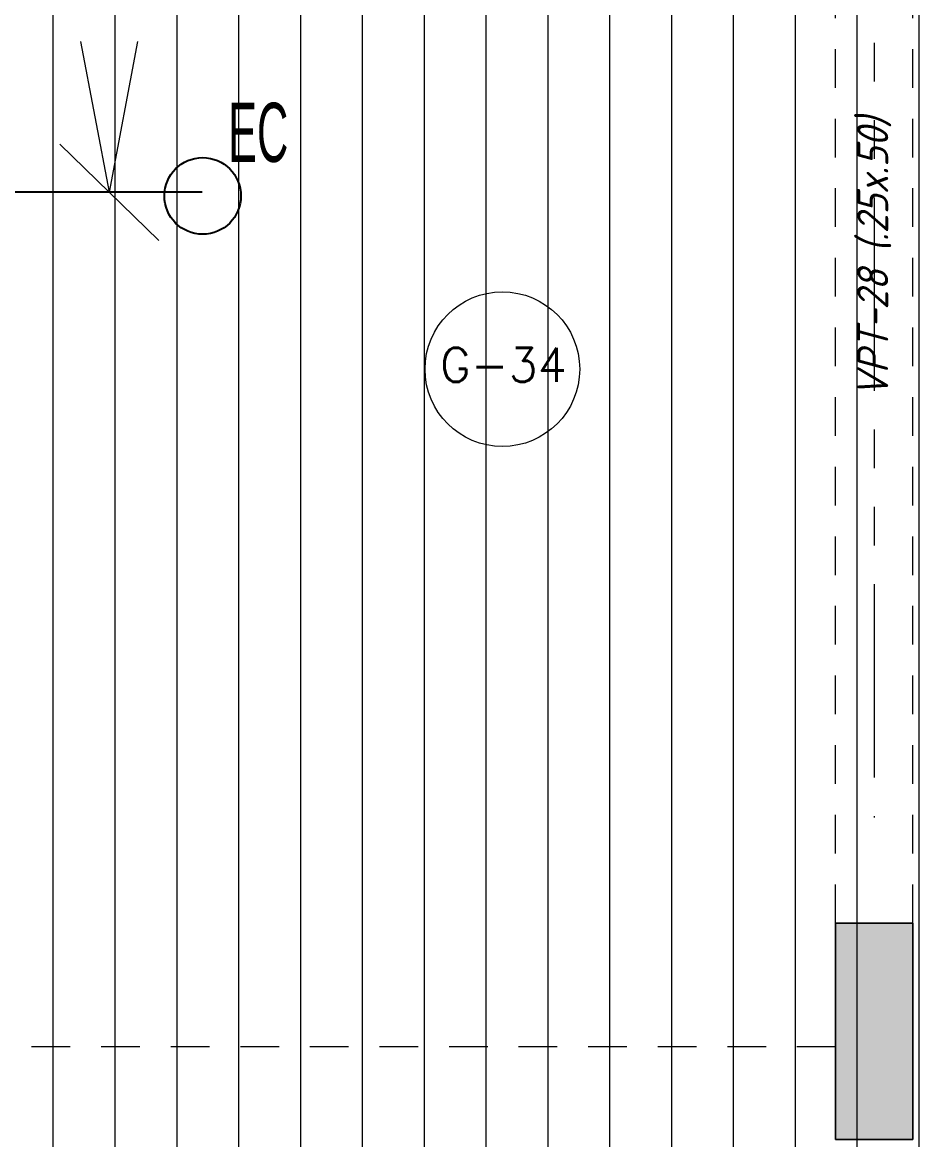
# Model space of a CAD drawing. Header units: millimetres. Extents: x 2085 to 2829, y 1347 to 1643.
# Drawn here: x 2139.48 to 2142.398, y 1454.088 to 1457.699 of the extents above; entities that cross this region are included whole.
import ezdxf
from ezdxf.enums import TextEntityAlignment as Align

# ---------------------------------------------------------------- set-up
doc = ezdxf.new("R2010")
doc.units = ezdxf.units.MM
for name, pattern in [('HIDDEN', [0.375, 0.25, -0.125]), ('HIDDEN2', [0.1875, 0.125, -0.0625]), ('PHANTOM', [2.5, 1.25, -0.25, 0.25, -0.25, 0.25, -0.25]), ('PHANTOM2', [1.25, 0.625, -0.125, 0.125, -0.125, 0.125, -0.125])]:
    doc.linetypes.add(name, pattern=pattern)
doc.layers.get('0').update_dxf_attribs({"color": 251, "lineweight": 9})
for name, color, linetype, lineweight in [('000 SOS 911 - ACCESORIOS ACI', 3, 'Continuous', 20), ('000 SOS 911 ACCESORIOS', 3, 'Continuous', 20), ('000 SOS 911 ROCIADORES', 5, 'Continuous', 25), ('000 SOS 911 TUBERIA ACI', 3, 'Continuous', 25), ('A-EJES', 251, 'PHANTOM', 9), ('A-ESTRUCTURA-HATCH', 251, 'Continuous', 13), ('A-ESTRUCTURA-PLACAS', 251, 'Continuous', 13), ('A-ESTRUCTURA-VIGAS', 251, 'HIDDEN2', 13), ('A-HATCH', 251, 'Continuous', 9), ('A-MUROS', 251, 'Continuous', 9), ('A-NUMERO ESTAC', 251, 'Continuous', 13), ('A-TEXTO-INDICACIONES', 251, 'Continuous', 13)]:
    doc.layers.add(name, color=color, linetype=linetype, lineweight=lineweight)
doc.layers.add('A_50_Vigas Chata', color=251, linetype='HIDDEN', lineweight=13, plot=False)
doc.styles.add('APPIA -TEXTOS-GENERALES', font='isocp.shx', dxfattribs={"oblique": 15})
doc.styles.add('PIPE', font='ARIALN.TTF', dxfattribs={"width": 0.8})
doc.styles.add('ROMANS', font='romans.shx', dxfattribs={"width": 0.8})

# ---------------------------------------------------------------- blocks, each defined once
blk = doc.blocks.new('002')
at = {"layer": '000 SOS 911 ROCIADORES'}
blk.add_circle((2884.506104445527, 1470.176833194866, 4.634801500000002e-09), 0.09524999999999999, dxfattribs=at)
at = {"layer": '000 SOS 911 ROCIADORES', "color": 5, "style": 'PIPE', "width": 0.6412731162854687}
blk.add_text('EC', height=0.1469262759924352, dxfattribs=at).set_placement((2884.569225549325, 1470.261506547405, 4.634801500000002e-09), (2884.719103270245, 1470.261506547405, 4.634801500000002e-09), align=Align.FIT)
blk = doc.blocks.new('003')
at = {"layer": '000 SOS 911 ROCIADORES', "xscale": 1.3, "yscale": 1.3, "zscale": 1.3}
blk.add_blockref('002', (-841.8386371544876, -416.7664252583314, -6.025241950000003e-09), dxfattribs=at)
blk = doc.blocks.new('007')
at = {"layer": '000 SOS 911 - ACCESORIOS ACI'}
for p, q in [((26830.92990924409, -4055.252466051674, -1.584734737499998e-08), (26830.83770673207, -4054.765165402389, -1.584734737499998e-08)), ((26830.92990924438, -4055.252466051674, -1.584734737499998e-08), (26831.02211175641, -4054.765165402389, -1.584734737499998e-08))]:
    blk.add_line(p, q, dxfattribs=at)
blk = doc.blocks.new('EST P2')
at = {"layer": 'A-ESTRUCTURA-HATCH'}
h = blk.add_hatch(color=256, dxfattribs=at)
h.dxf.hatch_style = 1
h.paths.add_polyline_path([(-3.55999973451253, -6.150002356618643), (-3.30999973451253, -6.150002356618643), (-3.30999973451253, -6.850002356804907), (-3.55999973451253, -6.850002356804907)])
h.paths.add_polyline_path([(-3.55999973451253, 0.5499976426362991), (-3.30999973451253, 0.5499976426362991), (-3.30999973451253, -0.1500023566186428), (-3.55999973451253, -0.1500023566186428)])
h.paths.add_polyline_path([(-3.859999734500889, -6.150002356618643), (-3.609999734500889, -6.150002356618643), (-3.609999734500889, -6.850002356804907), (-3.859999734500889, -6.850002356804907)])
h.paths.add_polyline_path([(-3.859999734500889, 0.5499976426362991), (-3.609999734500889, 0.5499976426362991), (-3.609999734500889, -0.1500023566186428), (-3.859999734500889, -0.1500023566186428)])
h.paths.add_polyline_path([(-11.06999967287993, -6.150002356618643), (-10.81999967287993, -6.150002356618643), (-10.81999967287993, -6.850002356804907), (-11.06999967287993, -6.850002356804907)])
h.paths.add_polyline_path([(-11.06999967287993, 0.5499976426362991), (-10.81999967287993, 0.5499976426362991), (-10.81999967287993, -0.1500023566186428), (-11.06999967287993, -0.1500023566186428)])
h.paths.add_polyline_path([(-18.27999961125897, -6.150002076290548), (-18.02999961125897, -6.150002076290548), (-18.02999961125897, -6.850002076476812), (-18.27999961125897, -6.850002076476812)])
h.paths.add_polyline_path([(-18.27999961125897, 0.5499979238957167), (-18.02999961125897, 0.5499979238957167), (-18.02999961125897, -0.1500020762905478), (-18.27999961125897, -0.1500020762905478)])
h.paths.add_polyline_path([(-25.48999954963801, -6.150002356618643), (-25.23999954963801, -6.150002356618643), (-25.23999954963801, -6.850002356804907), (-25.48999954963801, -6.850002356804907)])
h.paths.add_polyline_path([(-25.48999954963801, 0.5499976426362991), (-25.23999954963801, 0.5499976426362991), (-25.23999954963801, -0.1500023566186428), (-25.48999954963801, -0.1500023566186428)])
h.paths.add_polyline_path([(-32.69999948801706, -6.150002356618643), (-32.44999948801706, -6.150002356618643), (-32.44999948801706, -6.850002356804907), (-32.69999948801706, -6.850002356804907)])
h.paths.add_polyline_path([(-32.69999948801706, 0.5499976426362991), (-32.44999948801706, 0.5499976426362991), (-32.44999948801706, -0.1500023566186428), (-32.69999948801706, -0.1500023566186428)])
h.paths.add_polyline_path([(-39.90999879219453, -6.150002076290548), (-39.65999879219453, -6.150002076290548), (-39.65999879219453, -6.850002076476812), (-39.90999879219453, -6.850002076476812)])
h.paths.add_polyline_path([(-39.90999879219453, 0.5499979238957167), (-39.65999879219453, 0.5499979238957167), (-39.65999879219453, -0.1500020762905478), (-39.90999879219453, -0.1500020762905478)])
h.paths.add_polyline_path([(3.650000203866512, -6.150002076290548), (3.900000203866512, -6.150002076290548), (3.900000203866512, -6.850002076476812), (3.650000203866512, -6.850002076476812)])
h.paths.add_polyline_path([(3.62641554325819, 0.5499979238957167), (3.900000203866512, 0.5499979238957167), (3.900000203866512, -0.1500020762905478), (3.62641554325819, -0.1500020762905478)])
h.paths.add_polyline_path([(42.79000006325077, -6.150002055801451), (43.04000006325077, -6.150002055801451), (43.04000006325077, -6.850002055987716), (42.79000006325077, -6.850002055987716)])
h.paths.add_polyline_path([(42.79000006325077, 0.5499979434534907), (43.04000006325077, 0.5499979434534907), (43.04000006325077, -0.1500020558014512), (42.79000006325077, -0.1500020558014512)])
h.paths.add_polyline_path([(35.58000006328803, -6.150002076290548), (35.83000006328803, -6.150002076290548), (35.83000006328803, -6.850002076476812), (35.58000006328803, -6.850002076476812)])
h.paths.add_polyline_path([(35.58000006328803, 0.5499979238957167), (35.83000006328803, 0.5499979238957167), (35.83000006328803, -0.1500020762905478), (35.58000006328803, -0.1500020762905478)])
h.paths.add_polyline_path([(35.28000006329967, -6.150002076290548), (35.53000006329967, -6.150002076290548), (35.53000006329967, -6.850002076476812), (35.28000006329967, -6.850002076476812)])
h.paths.add_polyline_path([(35.28000006329967, 0.5499979238957167), (35.53000006329967, 0.5499979238957167), (35.53000006329967, -0.1500020762905478), (35.28000006329967, -0.1500020762905478)])
h.paths.add_polyline_path([(30.2800000719435, -6.150002076290548), (30.5300000719435, -6.150002076290548), (30.5300000719435, -6.850002076476812), (30.2800000719435, -6.850002076476812)])
h.paths.add_polyline_path([(30.2800000719435, 0.5499979238957167), (30.5300000719435, 0.5499979238957167), (30.5300000719435, -0.1500020762905478), (30.2800000719435, -0.1500020762905478)])
h.paths.add_polyline_path([(23.07000007198076, -6.150002076290548), (23.32000007198076, -6.150002076290548), (23.32000007198076, -6.850002076476812), (23.07000007198076, -6.850002076476812)])
h.paths.add_polyline_path([(23.07000007198076, 0.5499979238957167), (23.32000007198076, 0.5499979238957167), (23.32000007198076, -0.1500020762905478), (23.07000007198076, -0.1500020762905478)])
h.paths.add_polyline_path([(18.0700000806246, -6.150002055801451), (18.3200000806246, -6.150002055801451), (18.3200000806246, -6.850002055987716), (18.0700000806246, -6.850002055987716)])
h.paths.add_polyline_path([(18.0700000806246, 0.5499979434534907), (18.3200000806246, 0.5499979434534907), (18.3200000806246, -0.1500020558014512), (18.0700000806246, -0.1500020558014512)])
h.paths.add_polyline_path([(10.86000014224555, -6.150002076290548), (11.11000014224555, -6.150002076290548), (11.11000014224555, -6.850002076476812), (10.86000014224555, -6.850002076476812)])
h.paths.add_polyline_path([(10.86000014224555, 0.5499979238957167), (11.11000014224555, 0.5499979238957167), (11.11000014224555, -0.1500020762905478), (10.86000014224555, -0.1500020762905478)])
h.paths.add_polyline_path([(71.63000006310176, -6.150002165697515), (71.88000006310176, -6.150002165697515), (71.88000006310176, -6.85000216588378), (71.63000006310176, -6.85000216588378)])
h.paths.add_polyline_path([(64.42000006313901, -6.150002076290548), (64.67000006313901, -6.150002076290548), (64.67000006313901, -6.850002076476812), (64.42000006313901, -6.850002076476812)])
h.paths.add_polyline_path([(57.21000006317627, -6.150002076290548), (57.46000006317627, -6.150002076290548), (57.46000006317627, -6.850002076476812), (57.21000006317627, -6.850002076476812)])
h.paths.add_polyline_path([(50.00000006321352, -6.150002076290548), (50.25000006321352, -6.150002076290548), (50.25000006321352, -6.850002076476812), (50.00000006321352, -6.850002076476812)])
at = {"layer": 'A-ESTRUCTURA-PLACAS'}
blk.add_lwpolyline([(-18.27999961125897, 0.5499979238957167), (-18.02999961125897, 0.5499979238957167), (-18.02999961125897, -0.1500020762905478), (-18.27999961125897, -0.1500020762905478)], close=True, dxfattribs=at)
at = {"layer": 'A-ESTRUCTURA-VIGAS'}
for points in [[(-18.27999961125897, 0.5499979238957167), (-18.27999961125897, 4.84999768063426)], [(-18.02999961125897, 0.5499979238957167), (-18.02999961125897, 4.84999768063426)], [(-18.27999961125897, 0.1499976431950927), (-25.23999954963801, 0.1499976431950927)], [(-18.27999961125897, -6.150002076290548), (-18.27999961125897, -0.1500020762905478)], [(-18.02999961125897, -6.150002076290548), (-18.02999961125897, -0.1500020762905478)]]:
    blk.add_lwpolyline(points, dxfattribs=at)
at = {"layer": 'A_50_Vigas Chata', "insert": (-18.15500375750003, 2.70020454301789), "char_height": 0.1, "attachment_point": 5, "rotation": 90, "style": 'APPIA -TEXTOS-GENERALES'}
blk.add_mtext('VPT-28 (.25x.50)', dxfattribs=at)
blk = doc.blocks.new('EJES 1P')
at = {"layer": 'A-EJES', "linetype": 'PHANTOM2'}
blk.add_lwpolyline([(26.85433648899198, 5.345278550870717), (26.85433542742976, -4.158154762350023)], dxfattribs=at)
blk = doc.blocks.new('EJE')
at = {"linetype": 'Continuous'}
blk.add_circle((-4.656613e-10, -3.7252903e-09), 0.5, dxfattribs=at)
at = {"layer": 'A-TEXTO-INDICACIONES', "style": 'ROMANS'}
blk.add_attdef('EJE', text='', height=0.22, rotation=1.067217058e-07, dxfattribs=at).set_placement((0.0068061400004788, 0.02766973558132052), align=Align.MIDDLE_CENTER)

msp = doc.modelspace()

# ---------------------------------------------------------------- hatches: boundary and pattern name
at = {"layer": 'A-HATCH'}
h = msp.add_hatch(dxfattribs=at)
h.set_pattern_fill('_USER', color=256, scale=0.1999999999999992, angle=90, pattern_type=0)
h.set_pattern_definition([(90, (2156.780178894805, 1451.087448052962), (-0.1999999999999992, 1.224646799147348e-17), [])])
h.paths.add_polyline_path([(2125.410169595583, 1459.087504867364), (2125.410169595583, 1443.08750471649), (2156.530169349098, 1443.08750471649), (2156.530169349098, 1459.087504867364)])

# ---------------------------------------------------------------- linework, layer by layer
at = {"layer": '000 SOS 911 - ACCESORIOS ACI'}
msp.add_line((2139.922042110094, 1456.994155060216), (2139.601699146067, 1457.305053170487), dxfattribs=at)
at = {"layer": '000 SOS 911 TUBERIA ACI'}
msp.add_lwpolyline([(2140.0618714577, 1457.149604115351), (2136.44918027301, 1457.149604115351)], dxfattribs=at)
at = {"layer": 'A-MUROS'}
msp.add_lwpolyline([(2142.11016947234, 1454.087505034071), (2142.36016947234, 1454.087505034071), (2142.36016947234, 1454.787505034257), (2142.11016947234, 1454.787505034257)], close=True, dxfattribs=at)

# ---------------------------------------------------------------- block references
for name, p in [('EJES 1P', (2115.380834727249, 1459.287504479189)), ('EST P2', (2160.390169088372, 1454.237506751802))]:
    msp.add_blockref(name, p)
at = {"layer": '000 SOS 911 ACCESORIOS'}
msp.add_blockref('007', (-24691.1680386163, 5512.402070167025, 1.584734737499995e-08), dxfattribs=at)
at = {"layer": '000 SOS 911 ROCIADORES'}
msp.add_blockref('003', (-767.9560438015296, -37.32554740812679), dxfattribs=at)
msp.add_blockref('003', (-767.9560438015296, -37.32554740812679), dxfattribs=at)
at = {"layer": 'A-NUMERO ESTAC', "xscale": 0.5, "yscale": 0.5, "zscale": 0.5}
msp.add_blockref('EJE', (2141.032463234434, 1456.577998848532), dxfattribs=at).add_auto_attribs({'EJE': 'G-34'})

doc.saveas('drawing.dxf')
